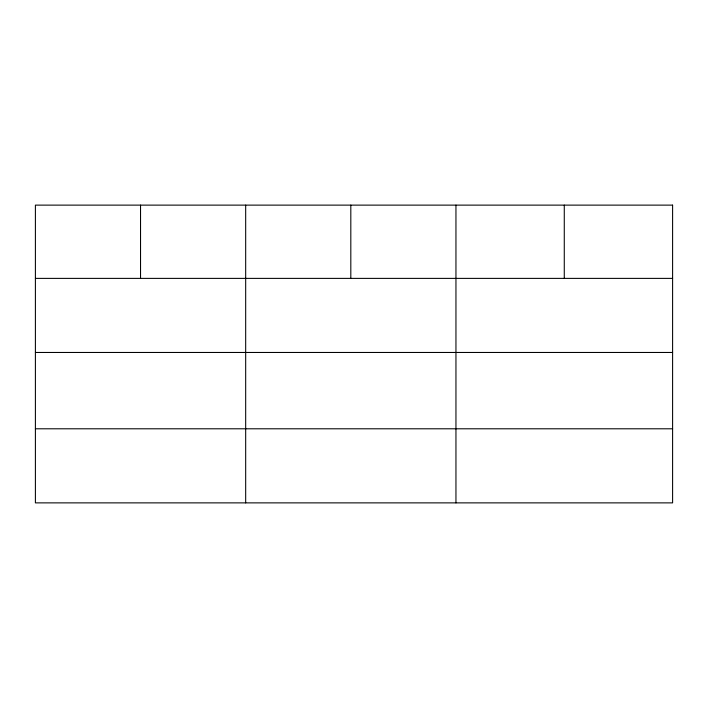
<?xml version="1.0" encoding="UTF-8"?>
<svg xmlns="http://www.w3.org/2000/svg" width="708" height="708" viewBox="0 0 708 708"><rect width="100%" height="100%" fill="white"/><g stroke="black" fill="none" stroke-linecap="round" stroke-linejoin="round"><path stroke-width="1.06" d="M35.4 278.386L672.6 278.386M35.4 352.469L672.6 352.469M35.4 428.791L672.6 428.791M564.276 205.125L564.276 278.386M455.952 205.125L455.952 502.875M350.814 205.125L350.814 278.386M245.676 205.125L245.676 502.875M140.538 205.125L140.538 278.386M672.6 205.125L35.4 205.125L35.4 502.875L672.6 502.875L672.6 205.125"/></g></svg>
